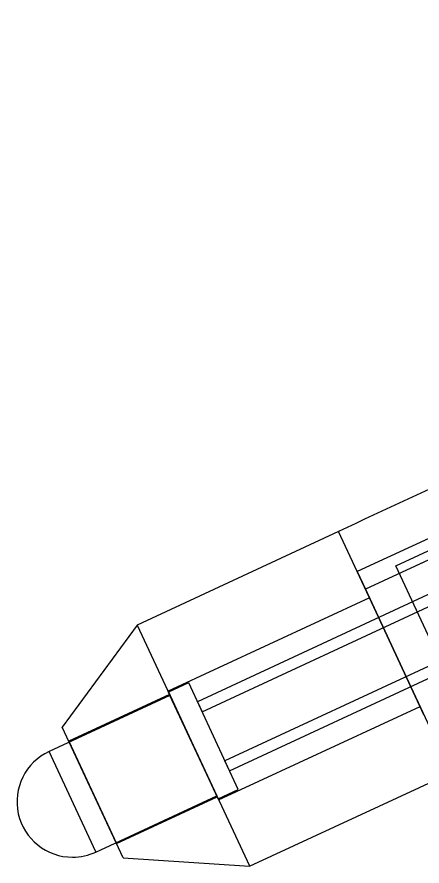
# Model space of a CAD drawing. Header units: millimetres. Extents: x 15 to 205, y 5 to 292.
# Drawn here: x 61.89 to 80.12, y 167.85 to 206.13 of the extents above; entities that cross this region are included whole.
import ezdxf

# ---------------------------------------------------------------- set-up
doc = ezdxf.new("R2010")
doc.units = ezdxf.units.MM

msp = doc.modelspace()

# ---------------------------------------------------------------- linework, layer by layer
at = {"color": 7, "linetype": 'Continuous', "lineweight": 25}
for p, q in [((78.942, 181.383), (111.416, 196.485)), ((108.943, 195.886), (77.207, 181.127)), ((109.311, 195.093), (77.576, 180.334)), ((95.398, 187.069), (70.009, 175.262)), ((70.22, 174.809), (95.608, 186.616)), ((96.635, 184.408), (71.246, 172.601)), ((71.457, 172.148), (96.846, 183.955)), ((76.363, 182.941), (67.302, 178.712)), ((81.424, 172.06), (76.363, 182.941)), ((82.706, 182.72), (77.576, 180.334)), ((80.436, 181.664), (77.576, 180.334)), ((77.207, 181.127), (77.576, 180.334)), ((82.048, 174.704), (78.942, 181.383)), ((80.212, 174.666), (77.576, 180.334)), ((77.576, 180.334), (80.212, 174.666)), ((77.755, 179.948), (68.688, 175.731)), ((80.032, 175.052), (77.759, 179.94)), ((67.302, 178.712), (63.922, 174.122)), ((67.303, 178.709), (72.35, 167.857)), ((69.615, 176.108), (68.709, 175.686)), ((71.85, 171.303), (69.616, 176.107)), ((68.688, 175.731), (70.961, 170.843)), ((68.772, 175.55), (63.332, 173.02)), ((68.751, 175.595), (64.217, 173.487)), ((70.943, 170.881), (68.709, 175.686)), ((68.751, 175.595), (70.901, 170.971)), ((70.88, 171.017), (68.772, 175.55)), ((70.009, 175.262), (70.22, 174.809)), ((70.965, 170.835), (80.032, 175.052)), ((66.663, 168.228), (63.926, 174.114)), ((64.217, 173.487), (66.368, 168.863)), ((65.439, 168.487), (63.332, 173.019)), ((71.457, 172.148), (71.246, 172.601)), ((72.351, 167.855), (81.424, 172.06)), ((70.944, 170.88), (71.85, 171.302)), ((65.44, 168.486), (70.88, 171.016)), ((66.368, 168.863), (70.901, 170.971)), ((66.663, 168.228), (72.351, 167.855))]:
    msp.add_line(p, q, dxfattribs=at)
for start, end in [(114.9412, 270), (270, 294.9412)]:
    msp.add_arc((64.386, 170.753), 2.5, start, end, dxfattribs=at)
msp.add_open_spline([(126.234, 206.133), (123.448, 204.838), (117.946, 202.279), (109.677, 198.433), (100.006, 193.936), (88.884, 188.763), (80.53, 184.878), (76.363, 182.941)], degree=3, knots=[0, 0, 0, 0, 0.167631, 0.330958, 0.497429, 0.749386, 1, 1, 1, 1], dxfattribs=at)

doc.saveas('drawing.dxf')
